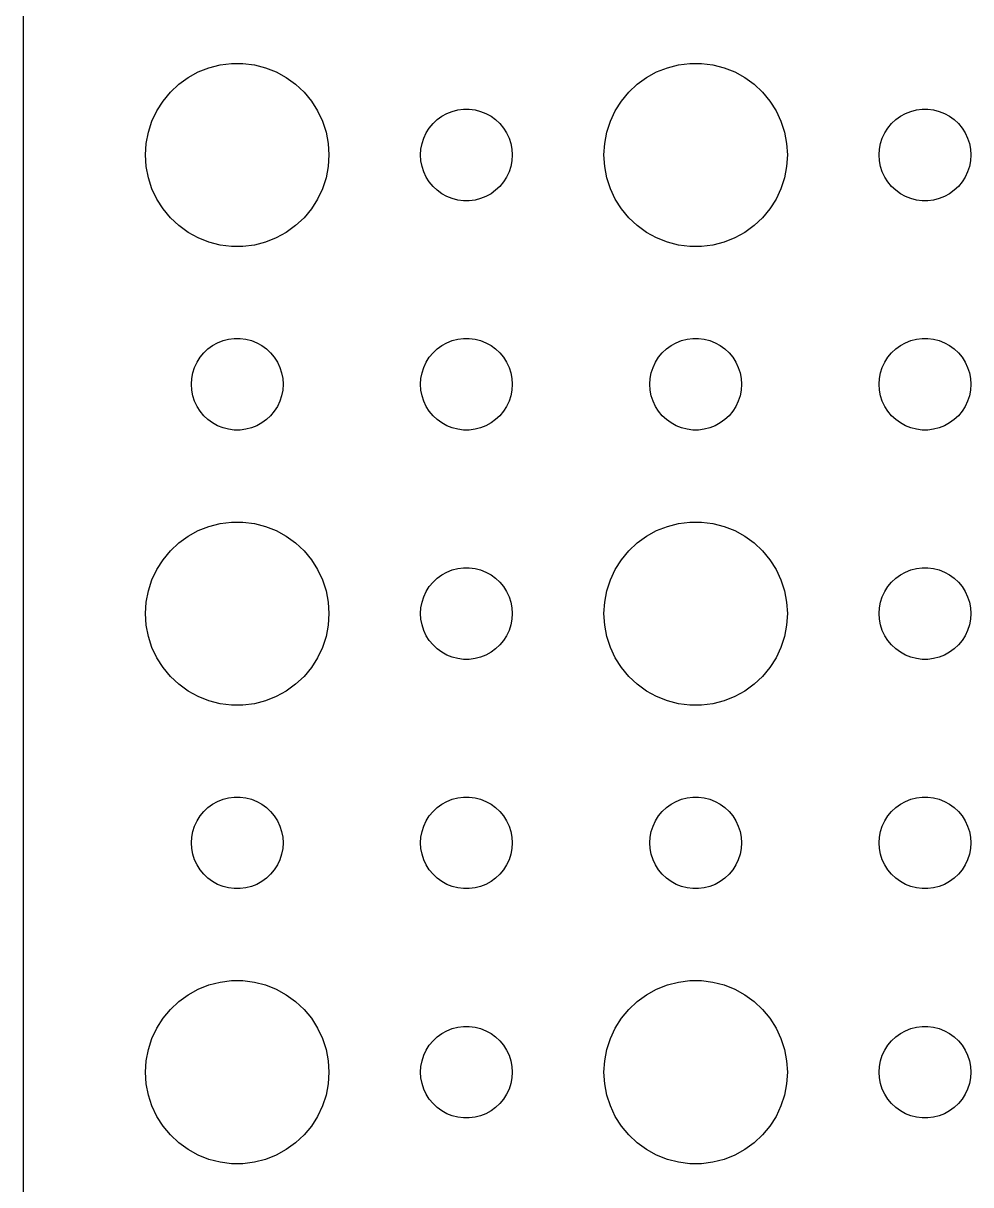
# Model space of a CAD drawing. Header units: metres. Extents: x -127 to 127, y -127 to 127.
# Drawn here: x -127 to -96, y 26.32 to 64.31 of the extents above; entities that cross this region are included whole.
import ezdxf

# ---------------------------------------------------------------- set-up
doc = ezdxf.new("R2010")
doc.units = ezdxf.units.M

msp = doc.modelspace()

# ---------------------------------------------------------------- linework, layer by layer
for p, q in [((-127, 122), (-127, -122)), ((-121.607, 62.533), (-121.277, 62.7145)), ((-121.277, 62.7145), (-120.927, 62.8532)), ((-120.927, 62.8532), (-120.562, 62.9469)), ((-120.562, 62.9469), (-120.188, 62.9941)), ((-120.188, 62.9941), (-119.812, 62.9941)), ((-119.812, 62.9941), (-119.438, 62.9469)), ((-119.438, 62.9469), (-119.073, 62.8532)), ((-119.073, 62.8532), (-118.723, 62.7145)), ((-118.723, 62.7145), (-118.393, 62.533)), ((-106.607, 62.533), (-106.277, 62.7145)), ((-106.277, 62.7145), (-105.927, 62.8532)), ((-105.927, 62.8532), (-105.562, 62.9469)), ((-105.562, 62.9469), (-105.188, 62.9941)), ((-105.188, 62.9941), (-104.812, 62.9941)), ((-104.812, 62.9941), (-104.438, 62.9469)), ((-104.438, 62.9469), (-104.073, 62.8532)), ((-104.073, 62.8532), (-103.723, 62.7145)), ((-103.723, 62.7145), (-103.393, 62.533)), ((-122.187, 62.0536), (-121.912, 62.3115)), ((-121.912, 62.3115), (-121.607, 62.533)), ((-118.393, 62.533), (-118.088, 62.3115)), ((-118.088, 62.3115), (-117.813, 62.0536)), ((-107.187, 62.0536), (-106.912, 62.3115)), ((-106.912, 62.3115), (-106.607, 62.533)), ((-103.393, 62.533), (-103.088, 62.3115)), ((-103.088, 62.3115), (-102.813, 62.0536)), ((-122.427, 61.7634), (-122.187, 62.0536)), ((-117.813, 62.0536), (-117.573, 61.7634)), ((-107.427, 61.7634), (-107.187, 62.0536)), ((-102.813, 62.0536), (-102.573, 61.7634)), ((-122.629, 61.4453), (-122.427, 61.7634)), ((-117.573, 61.7634), (-117.371, 61.4453)), ((-107.629, 61.4453), (-107.427, 61.7634)), ((-102.573, 61.7634), (-102.371, 61.4453)), ((-122.789, 61.1044), (-122.629, 61.4453)), ((-117.371, 61.4453), (-117.211, 61.1044)), ((-113.456, 61.1558), (-113.304, 61.2665)), ((-113.304, 61.2665), (-113.139, 61.3572)), ((-113.139, 61.3572), (-112.964, 61.4266)), ((-112.964, 61.4266), (-112.781, 61.4734)), ((-112.781, 61.4734), (-112.594, 61.497)), ((-112.594, 61.497), (-112.406, 61.497)), ((-112.406, 61.497), (-112.219, 61.4734)), ((-112.219, 61.4734), (-112.036, 61.4266)), ((-112.036, 61.4266), (-111.861, 61.3572)), ((-111.861, 61.3572), (-111.696, 61.2665)), ((-111.696, 61.2665), (-111.544, 61.1558)), ((-107.789, 61.1044), (-107.629, 61.4453)), ((-102.371, 61.4453), (-102.211, 61.1044)), ((-98.4561, 61.1558), (-98.3037, 61.2665)), ((-98.3037, 61.2665), (-98.1387, 61.3572)), ((-98.1387, 61.3572), (-97.9635, 61.4266)), ((-97.9635, 61.4266), (-97.7811, 61.4734)), ((-97.7811, 61.4734), (-97.5942, 61.497)), ((-97.5942, 61.497), (-97.4058, 61.497)), ((-97.4058, 61.497), (-97.2189, 61.4734)), ((-97.2189, 61.4734), (-97.0365, 61.4266)), ((-97.0365, 61.4266), (-96.8613, 61.3572)), ((-96.8613, 61.3572), (-96.6963, 61.2665)), ((-96.6963, 61.2665), (-96.5439, 61.1558)), ((-122.906, 60.7461), (-122.789, 61.1044)), ((-117.211, 61.1044), (-117.094, 60.7461)), ((-113.814, 60.7226), (-113.714, 60.8817)), ((-113.714, 60.8817), (-113.593, 61.0268)), ((-113.593, 61.0268), (-113.456, 61.1558)), ((-111.544, 61.1558), (-111.407, 61.0268)), ((-111.407, 61.0268), (-111.286, 60.8817)), ((-111.286, 60.8817), (-111.186, 60.7226)), ((-107.906, 60.7461), (-107.789, 61.1044)), ((-102.211, 61.1044), (-102.094, 60.7461)), ((-98.8145, 60.7226), (-98.7135, 60.8817)), ((-98.7135, 60.8817), (-98.5934, 61.0268)), ((-98.5934, 61.0268), (-98.4561, 61.1558)), ((-96.5439, 61.1558), (-96.4065, 61.0268)), ((-96.4065, 61.0268), (-96.2865, 60.8817)), ((-96.2865, 60.8817), (-96.1855, 60.7226)), ((-122.976, 60.376), (-122.906, 60.7461)), ((-117.094, 60.7461), (-117.024, 60.376)), ((-113.953, 60.373), (-113.895, 60.5522)), ((-113.895, 60.5522), (-113.814, 60.7226)), ((-111.186, 60.7226), (-111.105, 60.5522)), ((-111.105, 60.5522), (-111.047, 60.373)), ((-107.976, 60.376), (-107.906, 60.7461)), ((-102.094, 60.7461), (-102.024, 60.376)), ((-98.9529, 60.373), (-98.8947, 60.5522)), ((-98.8947, 60.5522), (-98.8145, 60.7226)), ((-96.1855, 60.7226), (-96.1053, 60.5522)), ((-96.1053, 60.5522), (-96.0471, 60.373)), ((-123, 60), (-122.976, 60.376)), ((-117.024, 60.376), (-117, 60)), ((-114, 60), (-113.988, 60.188)), ((-113.988, 60.188), (-113.953, 60.373)), ((-111.047, 60.373), (-111.012, 60.188)), ((-111.012, 60.188), (-111, 60)), ((-108, 60), (-107.976, 60.376)), ((-102.024, 60.376), (-102, 60)), ((-99, 60), (-98.9882, 60.188)), ((-98.9882, 60.188), (-98.9529, 60.373)), ((-96.0471, 60.373), (-96.0118, 60.188)), ((-96.0118, 60.188), (-96, 60)), ((-122.976, 59.624), (-123, 60)), ((-117, 60), (-117.024, 59.624)), ((-113.988, 59.812), (-114, 60)), ((-113.953, 59.627), (-113.988, 59.812)), ((-111.012, 59.812), (-111.047, 59.627)), ((-111, 60), (-111.012, 59.812)), ((-107.976, 59.624), (-108, 60)), ((-102, 60), (-102.024, 59.624)), ((-98.9882, 59.812), (-99, 60)), ((-98.9529, 59.627), (-98.9882, 59.812)), ((-96.0118, 59.812), (-96.0471, 59.627)), ((-96, 60), (-96.0118, 59.812)), ((-122.906, 59.2539), (-122.976, 59.624)), ((-117.024, 59.624), (-117.094, 59.2539)), ((-113.895, 59.4478), (-113.953, 59.627)), ((-113.814, 59.2774), (-113.895, 59.4478)), ((-113.714, 59.1183), (-113.814, 59.2774)), ((-111.186, 59.2774), (-111.286, 59.1183)), ((-111.105, 59.4478), (-111.186, 59.2774)), ((-111.047, 59.627), (-111.105, 59.4478)), ((-107.906, 59.2539), (-107.976, 59.624)), ((-102.024, 59.624), (-102.094, 59.2539)), ((-98.8947, 59.4478), (-98.9529, 59.627)), ((-98.8145, 59.2774), (-98.8947, 59.4478)), ((-98.7135, 59.1183), (-98.8145, 59.2774)), ((-96.1855, 59.2774), (-96.2865, 59.1183)), ((-96.1053, 59.4478), (-96.1855, 59.2774)), ((-96.0471, 59.627), (-96.1053, 59.4478)), ((-122.789, 58.8956), (-122.906, 59.2539)), ((-122.629, 58.5547), (-122.789, 58.8956)), ((-117.211, 58.8956), (-117.371, 58.5547)), ((-117.094, 59.2539), (-117.211, 58.8956)), ((-113.593, 58.9732), (-113.714, 59.1183)), ((-113.456, 58.8442), (-113.593, 58.9732)), ((-111.407, 58.9732), (-111.544, 58.8442)), ((-111.286, 59.1183), (-111.407, 58.9732)), ((-107.789, 58.8956), (-107.906, 59.2539)), ((-107.629, 58.5547), (-107.789, 58.8956)), ((-102.211, 58.8956), (-102.371, 58.5547)), ((-102.094, 59.2539), (-102.211, 58.8956)), ((-98.5934, 58.9732), (-98.7135, 59.1183)), ((-98.4561, 58.8442), (-98.5934, 58.9732)), ((-96.4065, 58.9732), (-96.5439, 58.8442)), ((-96.2865, 59.1183), (-96.4065, 58.9732)), ((-122.427, 58.2366), (-122.629, 58.5547)), ((-117.371, 58.5547), (-117.573, 58.2366)), ((-113.304, 58.7335), (-113.456, 58.8442)), ((-113.139, 58.6428), (-113.304, 58.7335)), ((-112.964, 58.5734), (-113.139, 58.6428)), ((-112.781, 58.5266), (-112.964, 58.5734)), ((-112.594, 58.503), (-112.781, 58.5266)), ((-112.219, 58.5266), (-112.406, 58.503)), ((-112.036, 58.5734), (-112.219, 58.5266)), ((-111.861, 58.6428), (-112.036, 58.5734)), ((-111.696, 58.7335), (-111.861, 58.6428)), ((-111.544, 58.8442), (-111.696, 58.7335)), ((-107.427, 58.2366), (-107.629, 58.5547)), ((-102.371, 58.5547), (-102.573, 58.2366)), ((-98.3037, 58.7335), (-98.4561, 58.8442)), ((-98.1387, 58.6428), (-98.3037, 58.7335)), ((-97.9635, 58.5734), (-98.1387, 58.6428)), ((-97.7811, 58.5266), (-97.9635, 58.5734)), ((-97.5942, 58.503), (-97.7811, 58.5266)), ((-97.2189, 58.5266), (-97.4058, 58.503)), ((-97.0365, 58.5734), (-97.2189, 58.5266)), ((-96.8613, 58.6428), (-97.0365, 58.5734)), ((-96.6963, 58.7335), (-96.8613, 58.6428)), ((-96.5439, 58.8442), (-96.6963, 58.7335)), ((-122.187, 57.9464), (-122.427, 58.2366)), ((-117.573, 58.2366), (-117.813, 57.9464)), ((-112.406, 58.503), (-112.594, 58.503)), ((-107.187, 57.9464), (-107.427, 58.2366)), ((-102.573, 58.2366), (-102.813, 57.9464)), ((-97.4058, 58.503), (-97.5942, 58.503)), ((-121.912, 57.6885), (-122.187, 57.9464)), ((-117.813, 57.9464), (-118.088, 57.6885)), ((-106.912, 57.6885), (-107.187, 57.9464)), ((-102.813, 57.9464), (-103.088, 57.6885)), ((-121.607, 57.467), (-121.912, 57.6885)), ((-121.277, 57.2855), (-121.607, 57.467)), ((-118.393, 57.467), (-118.723, 57.2855)), ((-118.088, 57.6885), (-118.393, 57.467)), ((-106.607, 57.467), (-106.912, 57.6885)), ((-106.277, 57.2855), (-106.607, 57.467)), ((-103.393, 57.467), (-103.723, 57.2855)), ((-103.088, 57.6885), (-103.393, 57.467)), ((-120.927, 57.1468), (-121.277, 57.2855)), ((-120.562, 57.0531), (-120.927, 57.1468)), ((-120.188, 57.0059), (-120.562, 57.0531)), ((-119.812, 57.0059), (-120.188, 57.0059)), ((-119.438, 57.0531), (-119.812, 57.0059)), ((-119.073, 57.1468), (-119.438, 57.0531)), ((-118.723, 57.2855), (-119.073, 57.1468)), ((-105.927, 57.1468), (-106.277, 57.2855)), ((-105.562, 57.0531), (-105.927, 57.1468)), ((-105.188, 57.0059), (-105.562, 57.0531)), ((-104.812, 57.0059), (-105.188, 57.0059)), ((-104.438, 57.0531), (-104.812, 57.0059)), ((-104.073, 57.1468), (-104.438, 57.0531)), ((-103.723, 57.2855), (-104.073, 57.1468)), ((-120.464, 53.9266), (-120.281, 53.9734)), ((-120.281, 53.9734), (-120.094, 53.997)), ((-120.094, 53.997), (-119.906, 53.997)), ((-119.906, 53.997), (-119.719, 53.9734)), ((-119.719, 53.9734), (-119.536, 53.9266)), ((-112.964, 53.9266), (-112.781, 53.9734)), ((-112.781, 53.9734), (-112.594, 53.997)), ((-112.594, 53.997), (-112.406, 53.997)), ((-112.406, 53.997), (-112.219, 53.9734)), ((-112.219, 53.9734), (-112.036, 53.9266)), ((-105.464, 53.9266), (-105.281, 53.9734)), ((-105.281, 53.9734), (-105.094, 53.997)), ((-105.094, 53.997), (-104.906, 53.997)), ((-104.906, 53.997), (-104.719, 53.9734)), ((-104.719, 53.9734), (-104.536, 53.9266)), ((-97.9635, 53.9266), (-97.7811, 53.9734)), ((-97.7811, 53.9734), (-97.5942, 53.997)), ((-97.5942, 53.997), (-97.4058, 53.997)), ((-97.4058, 53.997), (-97.2189, 53.9734)), ((-97.2189, 53.9734), (-97.0365, 53.9266)), ((-121.093, 53.5268), (-120.956, 53.6558)), ((-120.956, 53.6558), (-120.804, 53.7665)), ((-120.804, 53.7665), (-120.639, 53.8572)), ((-120.639, 53.8572), (-120.464, 53.9266)), ((-119.536, 53.9266), (-119.361, 53.8572)), ((-119.361, 53.8572), (-119.196, 53.7665)), ((-119.196, 53.7665), (-119.044, 53.6558)), ((-119.044, 53.6558), (-118.907, 53.5268)), ((-113.593, 53.5268), (-113.456, 53.6558)), ((-113.456, 53.6558), (-113.304, 53.7665)), ((-113.304, 53.7665), (-113.139, 53.8572)), ((-113.139, 53.8572), (-112.964, 53.9266)), ((-112.036, 53.9266), (-111.861, 53.8572)), ((-111.861, 53.8572), (-111.696, 53.7665)), ((-111.696, 53.7665), (-111.544, 53.6558)), ((-111.544, 53.6558), (-111.407, 53.5268)), ((-106.093, 53.5268), (-105.956, 53.6558)), ((-105.956, 53.6558), (-105.804, 53.7665)), ((-105.804, 53.7665), (-105.639, 53.8572)), ((-105.639, 53.8572), (-105.464, 53.9266)), ((-104.536, 53.9266), (-104.361, 53.8572)), ((-104.361, 53.8572), (-104.196, 53.7665)), ((-104.196, 53.7665), (-104.044, 53.6558)), ((-104.044, 53.6558), (-103.907, 53.5268)), ((-98.5934, 53.5268), (-98.4561, 53.6558)), ((-98.4561, 53.6558), (-98.3037, 53.7665)), ((-98.3037, 53.7665), (-98.1387, 53.8572)), ((-98.1387, 53.8572), (-97.9635, 53.9266)), ((-97.0365, 53.9266), (-96.8613, 53.8572)), ((-96.8613, 53.8572), (-96.6963, 53.7665)), ((-96.6963, 53.7665), (-96.5439, 53.6558)), ((-96.5439, 53.6558), (-96.4065, 53.5268)), ((-121.395, 53.0522), (-121.314, 53.2226)), ((-121.314, 53.2226), (-121.214, 53.3817)), ((-121.214, 53.3817), (-121.093, 53.5268)), ((-118.907, 53.5268), (-118.786, 53.3817)), ((-118.786, 53.3817), (-118.686, 53.2226)), ((-118.686, 53.2226), (-118.605, 53.0522)), ((-113.895, 53.0522), (-113.814, 53.2226)), ((-113.814, 53.2226), (-113.714, 53.3817)), ((-113.714, 53.3817), (-113.593, 53.5268)), ((-111.407, 53.5268), (-111.286, 53.3817)), ((-111.286, 53.3817), (-111.186, 53.2226)), ((-111.186, 53.2226), (-111.105, 53.0522)), ((-106.395, 53.0522), (-106.314, 53.2226)), ((-106.314, 53.2226), (-106.214, 53.3817)), ((-106.214, 53.3817), (-106.093, 53.5268)), ((-103.907, 53.5268), (-103.786, 53.3817)), ((-103.786, 53.3817), (-103.686, 53.2226)), ((-103.686, 53.2226), (-103.605, 53.0522)), ((-98.8947, 53.0522), (-98.8145, 53.2226)), ((-98.8145, 53.2226), (-98.7135, 53.3817)), ((-98.7135, 53.3817), (-98.5934, 53.5268)), ((-96.4065, 53.5268), (-96.2865, 53.3817)), ((-96.2865, 53.3817), (-96.1855, 53.2226)), ((-96.1855, 53.2226), (-96.1053, 53.0522)), ((-121.488, 52.688), (-121.453, 52.873)), ((-121.453, 52.873), (-121.395, 53.0522)), ((-118.605, 53.0522), (-118.547, 52.873)), ((-118.547, 52.873), (-118.512, 52.688)), ((-113.988, 52.688), (-113.953, 52.873)), ((-113.953, 52.873), (-113.895, 53.0522)), ((-111.105, 53.0522), (-111.047, 52.873)), ((-111.047, 52.873), (-111.012, 52.688)), ((-106.488, 52.688), (-106.453, 52.873)), ((-106.453, 52.873), (-106.395, 53.0522)), ((-103.605, 53.0522), (-103.547, 52.873)), ((-103.547, 52.873), (-103.512, 52.688)), ((-98.9882, 52.688), (-98.9529, 52.873)), ((-98.9529, 52.873), (-98.8947, 53.0522)), ((-96.1053, 53.0522), (-96.0471, 52.873)), ((-96.0471, 52.873), (-96.0118, 52.688)), ((-121.5, 52.5), (-121.488, 52.688)), ((-121.488, 52.312), (-121.5, 52.5)), ((-118.512, 52.688), (-118.5, 52.5)), ((-118.5, 52.5), (-118.512, 52.312)), ((-114, 52.5), (-113.988, 52.688)), ((-113.988, 52.312), (-114, 52.5)), ((-111.012, 52.688), (-111, 52.5)), ((-111, 52.5), (-111.012, 52.312)), ((-106.5, 52.5), (-106.488, 52.688)), ((-106.488, 52.312), (-106.5, 52.5)), ((-103.512, 52.688), (-103.5, 52.5)), ((-103.5, 52.5), (-103.512, 52.312)), ((-99, 52.5), (-98.9882, 52.688)), ((-98.9882, 52.312), (-99, 52.5)), ((-96.0118, 52.688), (-96, 52.5)), ((-96, 52.5), (-96.0118, 52.312)), ((-121.453, 52.127), (-121.488, 52.312)), ((-121.395, 51.9478), (-121.453, 52.127)), ((-118.547, 52.127), (-118.605, 51.9478)), ((-118.512, 52.312), (-118.547, 52.127)), ((-113.953, 52.127), (-113.988, 52.312)), ((-113.895, 51.9478), (-113.953, 52.127)), ((-111.047, 52.127), (-111.105, 51.9478)), ((-111.012, 52.312), (-111.047, 52.127)), ((-106.453, 52.127), (-106.488, 52.312)), ((-106.395, 51.9478), (-106.453, 52.127)), ((-103.547, 52.127), (-103.605, 51.9478)), ((-103.512, 52.312), (-103.547, 52.127)), ((-98.9529, 52.127), (-98.9882, 52.312)), ((-98.8947, 51.9478), (-98.9529, 52.127)), ((-96.0471, 52.127), (-96.1053, 51.9478)), ((-96.0118, 52.312), (-96.0471, 52.127)), ((-121.314, 51.7774), (-121.395, 51.9478)), ((-121.214, 51.6183), (-121.314, 51.7774)), ((-118.686, 51.7774), (-118.786, 51.6183)), ((-118.605, 51.9478), (-118.686, 51.7774)), ((-113.814, 51.7774), (-113.895, 51.9478)), ((-113.714, 51.6183), (-113.814, 51.7774)), ((-111.186, 51.7774), (-111.286, 51.6183)), ((-111.105, 51.9478), (-111.186, 51.7774)), ((-106.314, 51.7774), (-106.395, 51.9478)), ((-106.214, 51.6183), (-106.314, 51.7774)), ((-103.686, 51.7774), (-103.786, 51.6183)), ((-103.605, 51.9478), (-103.686, 51.7774)), ((-98.8145, 51.7774), (-98.8947, 51.9478)), ((-98.7135, 51.6183), (-98.8145, 51.7774)), ((-96.1855, 51.7774), (-96.2865, 51.6183)), ((-96.1053, 51.9478), (-96.1855, 51.7774)), ((-121.093, 51.4732), (-121.214, 51.6183)), ((-120.956, 51.3442), (-121.093, 51.4732)), ((-120.804, 51.2335), (-120.956, 51.3442)), ((-119.044, 51.3442), (-119.196, 51.2335)), ((-118.907, 51.4732), (-119.044, 51.3442)), ((-118.786, 51.6183), (-118.907, 51.4732)), ((-113.593, 51.4732), (-113.714, 51.6183)), ((-113.456, 51.3442), (-113.593, 51.4732)), ((-113.304, 51.2335), (-113.456, 51.3442)), ((-111.544, 51.3442), (-111.696, 51.2335)), ((-111.407, 51.4732), (-111.544, 51.3442)), ((-111.286, 51.6183), (-111.407, 51.4732)), ((-106.093, 51.4732), (-106.214, 51.6183)), ((-105.956, 51.3442), (-106.093, 51.4732)), ((-105.804, 51.2335), (-105.956, 51.3442)), ((-104.044, 51.3442), (-104.196, 51.2335)), ((-103.907, 51.4732), (-104.044, 51.3442)), ((-103.786, 51.6183), (-103.907, 51.4732)), ((-98.5934, 51.4732), (-98.7135, 51.6183)), ((-98.4561, 51.3442), (-98.5934, 51.4732)), ((-98.3037, 51.2335), (-98.4561, 51.3442)), ((-96.5439, 51.3442), (-96.6963, 51.2335)), ((-96.4065, 51.4732), (-96.5439, 51.3442)), ((-96.2865, 51.6183), (-96.4065, 51.4732)), ((-120.639, 51.1428), (-120.804, 51.2335)), ((-120.464, 51.0734), (-120.639, 51.1428)), ((-120.281, 51.0266), (-120.464, 51.0734)), ((-120.094, 51.003), (-120.281, 51.0266)), ((-119.906, 51.003), (-120.094, 51.003)), ((-119.719, 51.0266), (-119.906, 51.003)), ((-119.536, 51.0734), (-119.719, 51.0266)), ((-119.361, 51.1428), (-119.536, 51.0734)), ((-119.196, 51.2335), (-119.361, 51.1428)), ((-113.139, 51.1428), (-113.304, 51.2335)), ((-112.964, 51.0734), (-113.139, 51.1428)), ((-112.781, 51.0266), (-112.964, 51.0734)), ((-112.594, 51.003), (-112.781, 51.0266)), ((-112.406, 51.003), (-112.594, 51.003)), ((-112.219, 51.0266), (-112.406, 51.003)), ((-112.036, 51.0734), (-112.219, 51.0266)), ((-111.861, 51.1428), (-112.036, 51.0734)), ((-111.696, 51.2335), (-111.861, 51.1428)), ((-105.639, 51.1428), (-105.804, 51.2335)), ((-105.464, 51.0734), (-105.639, 51.1428)), ((-105.281, 51.0266), (-105.464, 51.0734)), ((-105.094, 51.003), (-105.281, 51.0266)), ((-104.906, 51.003), (-105.094, 51.003)), ((-104.719, 51.0266), (-104.906, 51.003)), ((-104.536, 51.0734), (-104.719, 51.0266)), ((-104.361, 51.1428), (-104.536, 51.0734)), ((-104.196, 51.2335), (-104.361, 51.1428)), ((-98.1387, 51.1428), (-98.3037, 51.2335)), ((-97.9635, 51.0734), (-98.1387, 51.1428)), ((-97.7811, 51.0266), (-97.9635, 51.0734)), ((-97.5942, 51.003), (-97.7811, 51.0266)), ((-97.4058, 51.003), (-97.5942, 51.003)), ((-97.2189, 51.0266), (-97.4058, 51.003)), ((-97.0365, 51.0734), (-97.2189, 51.0266)), ((-96.8613, 51.1428), (-97.0365, 51.0734)), ((-96.6963, 51.2335), (-96.8613, 51.1428)), ((-120.927, 47.8532), (-120.562, 47.9469)), ((-120.562, 47.9469), (-120.188, 47.9941)), ((-120.188, 47.9941), (-119.812, 47.9941)), ((-119.812, 47.9941), (-119.438, 47.9469)), ((-119.438, 47.9469), (-119.073, 47.8532)), ((-105.927, 47.8532), (-105.562, 47.9469)), ((-105.562, 47.9469), (-105.188, 47.9941)), ((-105.188, 47.9941), (-104.812, 47.9941)), ((-104.812, 47.9941), (-104.438, 47.9469)), ((-104.438, 47.9469), (-104.073, 47.8532)), ((-121.912, 47.3115), (-121.607, 47.533)), ((-121.607, 47.533), (-121.277, 47.7145)), ((-121.277, 47.7145), (-120.927, 47.8532)), ((-119.073, 47.8532), (-118.723, 47.7145)), ((-118.723, 47.7145), (-118.393, 47.533)), ((-118.393, 47.533), (-118.088, 47.3115)), ((-106.912, 47.3115), (-106.607, 47.533)), ((-106.607, 47.533), (-106.277, 47.7145)), ((-106.277, 47.7145), (-105.927, 47.8532)), ((-104.073, 47.8532), (-103.723, 47.7145)), ((-103.723, 47.7145), (-103.393, 47.533)), ((-103.393, 47.533), (-103.088, 47.3115)), ((-122.187, 47.0536), (-121.912, 47.3115)), ((-118.088, 47.3115), (-117.813, 47.0536)), ((-107.187, 47.0536), (-106.912, 47.3115)), ((-103.088, 47.3115), (-102.813, 47.0536)), ((-122.629, 46.4453), (-122.427, 46.7634)), ((-122.427, 46.7634), (-122.187, 47.0536)), ((-117.813, 47.0536), (-117.573, 46.7634)), ((-117.573, 46.7634), (-117.371, 46.4453)), ((-107.629, 46.4453), (-107.427, 46.7634)), ((-107.427, 46.7634), (-107.187, 47.0536)), ((-102.813, 47.0536), (-102.573, 46.7634)), ((-102.573, 46.7634), (-102.371, 46.4453)), ((-122.789, 46.1044), (-122.629, 46.4453)), ((-117.371, 46.4453), (-117.211, 46.1044)), ((-113.304, 46.2665), (-113.139, 46.3572)), ((-113.139, 46.3572), (-112.964, 46.4266)), ((-112.964, 46.4266), (-112.781, 46.4734)), ((-112.781, 46.4734), (-112.594, 46.497)), ((-112.594, 46.497), (-112.406, 46.497)), ((-112.406, 46.497), (-112.219, 46.4734)), ((-112.219, 46.4734), (-112.036, 46.4266)), ((-112.036, 46.4266), (-111.861, 46.3572)), ((-111.861, 46.3572), (-111.696, 46.2665)), ((-107.789, 46.1044), (-107.629, 46.4453)), ((-102.371, 46.4453), (-102.211, 46.1044)), ((-98.3037, 46.2665), (-98.1387, 46.3572)), ((-98.1387, 46.3572), (-97.9635, 46.4266)), ((-97.9635, 46.4266), (-97.7811, 46.4734)), ((-97.7811, 46.4734), (-97.5942, 46.497)), ((-97.5942, 46.497), (-97.4058, 46.497)), ((-97.4058, 46.497), (-97.2189, 46.4734)), ((-97.2189, 46.4734), (-97.0365, 46.4266)), ((-97.0365, 46.4266), (-96.8613, 46.3572)), ((-96.8613, 46.3572), (-96.6963, 46.2665)), ((-122.906, 45.7461), (-122.789, 46.1044)), ((-117.211, 46.1044), (-117.094, 45.7461)), ((-113.714, 45.8817), (-113.593, 46.0268)), ((-113.593, 46.0268), (-113.456, 46.1558)), ((-113.456, 46.1558), (-113.304, 46.2665)), ((-111.696, 46.2665), (-111.544, 46.1558)), ((-111.544, 46.1558), (-111.407, 46.0268)), ((-111.407, 46.0268), (-111.286, 45.8817)), ((-107.906, 45.7461), (-107.789, 46.1044)), ((-102.211, 46.1044), (-102.094, 45.7461)), ((-98.7135, 45.8817), (-98.5934, 46.0268)), ((-98.5934, 46.0268), (-98.4561, 46.1558)), ((-98.4561, 46.1558), (-98.3037, 46.2665)), ((-96.6963, 46.2665), (-96.5439, 46.1558)), ((-96.5439, 46.1558), (-96.4065, 46.0268)), ((-96.4065, 46.0268), (-96.2865, 45.8817)), ((-122.976, 45.376), (-122.906, 45.7461)), ((-117.094, 45.7461), (-117.024, 45.376)), ((-113.895, 45.5522), (-113.814, 45.7226)), ((-113.814, 45.7226), (-113.714, 45.8817)), ((-111.286, 45.8817), (-111.186, 45.7226)), ((-111.186, 45.7226), (-111.105, 45.5522)), ((-107.976, 45.376), (-107.906, 45.7461)), ((-102.094, 45.7461), (-102.024, 45.376)), ((-98.8947, 45.5522), (-98.8145, 45.7226)), ((-98.8145, 45.7226), (-98.7135, 45.8817)), ((-96.2865, 45.8817), (-96.1855, 45.7226)), ((-96.1855, 45.7226), (-96.1053, 45.5522)), ((-123, 45), (-122.976, 45.376)), ((-117.024, 45.376), (-117, 45)), ((-113.988, 45.188), (-113.953, 45.373)), ((-113.953, 45.373), (-113.895, 45.5522)), ((-111.105, 45.5522), (-111.047, 45.373)), ((-111.047, 45.373), (-111.012, 45.188)), ((-108, 45), (-107.976, 45.376)), ((-102.024, 45.376), (-102, 45)), ((-98.9882, 45.188), (-98.9529, 45.373)), ((-98.9529, 45.373), (-98.8947, 45.5522)), ((-96.1053, 45.5522), (-96.0471, 45.373)), ((-96.0471, 45.373), (-96.0118, 45.188)), ((-122.976, 44.624), (-123, 45)), ((-117, 45), (-117.024, 44.624)), ((-114, 45), (-113.988, 45.188)), ((-113.988, 44.812), (-114, 45)), ((-111.012, 45.188), (-111, 45)), ((-111, 45), (-111.012, 44.812)), ((-107.976, 44.624), (-108, 45)), ((-102, 45), (-102.024, 44.624)), ((-99, 45), (-98.9882, 45.188)), ((-98.9882, 44.812), (-99, 45)), ((-96.0118, 45.188), (-96, 45)), ((-96, 45), (-96.0118, 44.812)), ((-122.906, 44.2539), (-122.976, 44.624)), ((-117.024, 44.624), (-117.094, 44.2539)), ((-113.953, 44.627), (-113.988, 44.812)), ((-113.895, 44.4478), (-113.953, 44.627)), ((-111.047, 44.627), (-111.105, 44.4478)), ((-111.012, 44.812), (-111.047, 44.627)), ((-107.906, 44.2539), (-107.976, 44.624)), ((-102.024, 44.624), (-102.094, 44.2539)), ((-98.9529, 44.627), (-98.9882, 44.812)), ((-98.8947, 44.4478), (-98.9529, 44.627)), ((-96.0471, 44.627), (-96.1053, 44.4478)), ((-96.0118, 44.812), (-96.0471, 44.627)), ((-122.789, 43.8956), (-122.906, 44.2539)), ((-117.094, 44.2539), (-117.211, 43.8956)), ((-113.814, 44.2774), (-113.895, 44.4478)), ((-113.714, 44.1183), (-113.814, 44.2774)), ((-113.593, 43.9732), (-113.714, 44.1183)), ((-111.286, 44.1183), (-111.407, 43.9732)), ((-111.186, 44.2774), (-111.286, 44.1183)), ((-111.105, 44.4478), (-111.186, 44.2774)), ((-107.789, 43.8956), (-107.906, 44.2539)), ((-102.094, 44.2539), (-102.211, 43.8956)), ((-98.8145, 44.2774), (-98.8947, 44.4478)), ((-98.7135, 44.1183), (-98.8145, 44.2774)), ((-98.5934, 43.9732), (-98.7135, 44.1183)), ((-96.2865, 44.1183), (-96.4065, 43.9732)), ((-96.1855, 44.2774), (-96.2865, 44.1183)), ((-96.1053, 44.4478), (-96.1855, 44.2774)), ((-122.629, 43.5547), (-122.789, 43.8956)), ((-117.211, 43.8956), (-117.371, 43.5547)), ((-113.456, 43.8442), (-113.593, 43.9732)), ((-113.304, 43.7335), (-113.456, 43.8442)), ((-113.139, 43.6428), (-113.304, 43.7335)), ((-111.696, 43.7335), (-111.861, 43.6428)), ((-111.544, 43.8442), (-111.696, 43.7335)), ((-111.407, 43.9732), (-111.544, 43.8442)), ((-107.629, 43.5547), (-107.789, 43.8956)), ((-102.211, 43.8956), (-102.371, 43.5547)), ((-98.4561, 43.8442), (-98.5934, 43.9732)), ((-98.3037, 43.7335), (-98.4561, 43.8442)), ((-98.1387, 43.6428), (-98.3037, 43.7335)), ((-96.6963, 43.7335), (-96.8613, 43.6428)), ((-96.5439, 43.8442), (-96.6963, 43.7335)), ((-96.4065, 43.9732), (-96.5439, 43.8442)), ((-122.427, 43.2366), (-122.629, 43.5547)), ((-117.371, 43.5547), (-117.573, 43.2366)), ((-112.964, 43.5734), (-113.139, 43.6428)), ((-112.781, 43.5266), (-112.964, 43.5734)), ((-112.594, 43.503), (-112.781, 43.5266)), ((-112.406, 43.503), (-112.594, 43.503)), ((-112.219, 43.5266), (-112.406, 43.503)), ((-112.036, 43.5734), (-112.219, 43.5266)), ((-111.861, 43.6428), (-112.036, 43.5734)), ((-107.427, 43.2366), (-107.629, 43.5547)), ((-102.371, 43.5547), (-102.573, 43.2366)), ((-97.9635, 43.5734), (-98.1387, 43.6428)), ((-97.7811, 43.5266), (-97.9635, 43.5734)), ((-97.5942, 43.503), (-97.7811, 43.5266)), ((-97.4058, 43.503), (-97.5942, 43.503)), ((-97.2189, 43.5266), (-97.4058, 43.503)), ((-97.0365, 43.5734), (-97.2189, 43.5266)), ((-96.8613, 43.6428), (-97.0365, 43.5734)), ((-122.187, 42.9464), (-122.427, 43.2366)), ((-121.912, 42.6885), (-122.187, 42.9464)), ((-117.813, 42.9464), (-118.088, 42.6885)), ((-117.573, 43.2366), (-117.813, 42.9464)), ((-107.187, 42.9464), (-107.427, 43.2366)), ((-106.912, 42.6885), (-107.187, 42.9464)), ((-102.813, 42.9464), (-103.088, 42.6885)), ((-102.573, 43.2366), (-102.813, 42.9464)), ((-121.607, 42.467), (-121.912, 42.6885)), ((-118.088, 42.6885), (-118.393, 42.467)), ((-106.607, 42.467), (-106.912, 42.6885)), ((-103.088, 42.6885), (-103.393, 42.467)), ((-121.277, 42.2855), (-121.607, 42.467)), ((-120.927, 42.1468), (-121.277, 42.2855)), ((-118.723, 42.2855), (-119.073, 42.1468)), ((-118.393, 42.467), (-118.723, 42.2855)), ((-106.277, 42.2855), (-106.607, 42.467)), ((-105.927, 42.1468), (-106.277, 42.2855)), ((-103.723, 42.2855), (-104.073, 42.1468)), ((-103.393, 42.467), (-103.723, 42.2855)), ((-120.562, 42.0531), (-120.927, 42.1468)), ((-120.188, 42.0059), (-120.562, 42.0531)), ((-119.812, 42.0059), (-120.188, 42.0059)), ((-119.438, 42.0531), (-119.812, 42.0059)), ((-119.073, 42.1468), (-119.438, 42.0531)), ((-105.562, 42.0531), (-105.927, 42.1468)), ((-105.188, 42.0059), (-105.562, 42.0531)), ((-104.812, 42.0059), (-105.188, 42.0059)), ((-104.438, 42.0531), (-104.812, 42.0059)), ((-104.073, 42.1468), (-104.438, 42.0531)), ((-120.956, 38.6558), (-120.804, 38.7665)), ((-120.804, 38.7665), (-120.639, 38.8572)), ((-120.639, 38.8572), (-120.464, 38.9266)), ((-120.464, 38.9266), (-120.281, 38.9734)), ((-120.281, 38.9734), (-120.094, 38.997)), ((-120.094, 38.997), (-119.906, 38.997)), ((-119.906, 38.997), (-119.719, 38.9734)), ((-119.719, 38.9734), (-119.536, 38.9266)), ((-119.536, 38.9266), (-119.361, 38.8572)), ((-119.361, 38.8572), (-119.196, 38.7665)), ((-119.196, 38.7665), (-119.044, 38.6558)), ((-113.456, 38.6558), (-113.304, 38.7665)), ((-113.304, 38.7665), (-113.139, 38.8572)), ((-113.139, 38.8572), (-112.964, 38.9266)), ((-112.964, 38.9266), (-112.781, 38.9734)), ((-112.781, 38.9734), (-112.594, 38.997)), ((-112.594, 38.997), (-112.406, 38.997)), ((-112.406, 38.997), (-112.219, 38.9734)), ((-112.219, 38.9734), (-112.036, 38.9266)), ((-112.036, 38.9266), (-111.861, 38.8572)), ((-111.861, 38.8572), (-111.696, 38.7665)), ((-111.696, 38.7665), (-111.544, 38.6558)), ((-105.956, 38.6558), (-105.804, 38.7665)), ((-105.804, 38.7665), (-105.639, 38.8572)), ((-105.639, 38.8572), (-105.464, 38.9266)), ((-105.464, 38.9266), (-105.281, 38.9734)), ((-105.281, 38.9734), (-105.094, 38.997)), ((-105.094, 38.997), (-104.906, 38.997)), ((-104.906, 38.997), (-104.719, 38.9734)), ((-104.719, 38.9734), (-104.536, 38.9266)), ((-104.536, 38.9266), (-104.361, 38.8572)), ((-104.361, 38.8572), (-104.196, 38.7665)), ((-104.196, 38.7665), (-104.044, 38.6558)), ((-98.4561, 38.6558), (-98.3037, 38.7665)), ((-98.3037, 38.7665), (-98.1387, 38.8572)), ((-98.1387, 38.8572), (-97.9635, 38.9266)), ((-97.9635, 38.9266), (-97.7811, 38.9734)), ((-97.7811, 38.9734), (-97.5942, 38.997)), ((-97.5942, 38.997), (-97.4058, 38.997)), ((-97.4058, 38.997), (-97.2189, 38.9734)), ((-97.2189, 38.9734), (-97.0365, 38.9266)), ((-97.0365, 38.9266), (-96.8613, 38.8572)), ((-96.8613, 38.8572), (-96.6963, 38.7665)), ((-96.6963, 38.7665), (-96.5439, 38.6558)), ((-121.314, 38.2226), (-121.214, 38.3817)), ((-121.214, 38.3817), (-121.093, 38.5268)), ((-121.093, 38.5268), (-120.956, 38.6558)), ((-119.044, 38.6558), (-118.907, 38.5268)), ((-118.907, 38.5268), (-118.786, 38.3817)), ((-118.786, 38.3817), (-118.686, 38.2226)), ((-113.814, 38.2226), (-113.714, 38.3817)), ((-113.714, 38.3817), (-113.593, 38.5268)), ((-113.593, 38.5268), (-113.456, 38.6558)), ((-111.544, 38.6558), (-111.407, 38.5268)), ((-111.407, 38.5268), (-111.286, 38.3817)), ((-111.286, 38.3817), (-111.186, 38.2226)), ((-106.314, 38.2226), (-106.214, 38.3817)), ((-106.214, 38.3817), (-106.093, 38.5268)), ((-106.093, 38.5268), (-105.956, 38.6558)), ((-104.044, 38.6558), (-103.907, 38.5268)), ((-103.907, 38.5268), (-103.786, 38.3817)), ((-103.786, 38.3817), (-103.686, 38.2226)), ((-98.8145, 38.2226), (-98.7135, 38.3817)), ((-98.7135, 38.3817), (-98.5934, 38.5268)), ((-98.5934, 38.5268), (-98.4561, 38.6558)), ((-96.5439, 38.6558), (-96.4065, 38.5268)), ((-96.4065, 38.5268), (-96.2865, 38.3817)), ((-96.2865, 38.3817), (-96.1855, 38.2226)), ((-121.453, 37.873), (-121.395, 38.0522)), ((-121.395, 38.0522), (-121.314, 38.2226)), ((-118.686, 38.2226), (-118.605, 38.0522)), ((-118.605, 38.0522), (-118.547, 37.873)), ((-113.953, 37.873), (-113.895, 38.0522)), ((-113.895, 38.0522), (-113.814, 38.2226)), ((-111.186, 38.2226), (-111.105, 38.0522)), ((-111.105, 38.0522), (-111.047, 37.873)), ((-106.453, 37.873), (-106.395, 38.0522)), ((-106.395, 38.0522), (-106.314, 38.2226)), ((-103.686, 38.2226), (-103.605, 38.0522)), ((-103.605, 38.0522), (-103.547, 37.873)), ((-98.9529, 37.873), (-98.8947, 38.0522)), ((-98.8947, 38.0522), (-98.8145, 38.2226)), ((-96.1855, 38.2226), (-96.1053, 38.0522)), ((-96.1053, 38.0522), (-96.0471, 37.873)), ((-121.5, 37.5), (-121.488, 37.688)), ((-121.488, 37.688), (-121.453, 37.873)), ((-118.547, 37.873), (-118.512, 37.688)), ((-118.512, 37.688), (-118.5, 37.5)), ((-114, 37.5), (-113.988, 37.688)), ((-113.988, 37.688), (-113.953, 37.873)), ((-111.047, 37.873), (-111.012, 37.688)), ((-111.012, 37.688), (-111, 37.5)), ((-106.5, 37.5), (-106.488, 37.688)), ((-106.488, 37.688), (-106.453, 37.873)), ((-103.547, 37.873), (-103.512, 37.688)), ((-103.512, 37.688), (-103.5, 37.5)), ((-99, 37.5), (-98.9882, 37.688)), ((-98.9882, 37.688), (-98.9529, 37.873)), ((-96.0471, 37.873), (-96.0118, 37.688)), ((-96.0118, 37.688), (-96, 37.5)), ((-121.488, 37.312), (-121.5, 37.5)), ((-121.453, 37.127), (-121.488, 37.312)), ((-118.512, 37.312), (-118.547, 37.127)), ((-118.5, 37.5), (-118.512, 37.312)), ((-113.988, 37.312), (-114, 37.5)), ((-113.953, 37.127), (-113.988, 37.312)), ((-111.012, 37.312), (-111.047, 37.127)), ((-111, 37.5), (-111.012, 37.312)), ((-106.488, 37.312), (-106.5, 37.5)), ((-106.453, 37.127), (-106.488, 37.312)), ((-103.512, 37.312), (-103.547, 37.127)), ((-103.5, 37.5), (-103.512, 37.312)), ((-98.9882, 37.312), (-99, 37.5)), ((-98.9529, 37.127), (-98.9882, 37.312)), ((-96.0118, 37.312), (-96.0471, 37.127)), ((-96, 37.5), (-96.0118, 37.312)), ((-121.395, 36.9478), (-121.453, 37.127)), ((-121.314, 36.7774), (-121.395, 36.9478)), ((-118.605, 36.9478), (-118.686, 36.7774)), ((-118.547, 37.127), (-118.605, 36.9478)), ((-113.895, 36.9478), (-113.953, 37.127)), ((-113.814, 36.7774), (-113.895, 36.9478)), ((-111.105, 36.9478), (-111.186, 36.7774)), ((-111.047, 37.127), (-111.105, 36.9478)), ((-106.395, 36.9478), (-106.453, 37.127)), ((-106.314, 36.7774), (-106.395, 36.9478)), ((-103.605, 36.9478), (-103.686, 36.7774)), ((-103.547, 37.127), (-103.605, 36.9478)), ((-98.8947, 36.9478), (-98.9529, 37.127)), ((-98.8145, 36.7774), (-98.8947, 36.9478)), ((-96.1053, 36.9478), (-96.1855, 36.7774)), ((-96.0471, 37.127), (-96.1053, 36.9478)), ((-121.214, 36.6183), (-121.314, 36.7774)), ((-121.093, 36.4732), (-121.214, 36.6183)), ((-120.956, 36.3442), (-121.093, 36.4732)), ((-118.907, 36.4732), (-119.044, 36.3442)), ((-118.786, 36.6183), (-118.907, 36.4732)), ((-118.686, 36.7774), (-118.786, 36.6183)), ((-113.714, 36.6183), (-113.814, 36.7774)), ((-113.593, 36.4732), (-113.714, 36.6183)), ((-113.456, 36.3442), (-113.593, 36.4732)), ((-111.407, 36.4732), (-111.544, 36.3442)), ((-111.286, 36.6183), (-111.407, 36.4732)), ((-111.186, 36.7774), (-111.286, 36.6183)), ((-106.214, 36.6183), (-106.314, 36.7774)), ((-106.093, 36.4732), (-106.214, 36.6183)), ((-105.956, 36.3442), (-106.093, 36.4732)), ((-103.907, 36.4732), (-104.044, 36.3442)), ((-103.786, 36.6183), (-103.907, 36.4732)), ((-103.686, 36.7774), (-103.786, 36.6183)), ((-98.7135, 36.6183), (-98.8145, 36.7774)), ((-98.5934, 36.4732), (-98.7135, 36.6183)), ((-98.4561, 36.3442), (-98.5934, 36.4732)), ((-96.4065, 36.4732), (-96.5439, 36.3442)), ((-96.2865, 36.6183), (-96.4065, 36.4732)), ((-96.1855, 36.7774), (-96.2865, 36.6183)), ((-120.804, 36.2335), (-120.956, 36.3442)), ((-120.639, 36.1428), (-120.804, 36.2335)), ((-120.464, 36.0734), (-120.639, 36.1428)), ((-119.361, 36.1428), (-119.536, 36.0734)), ((-119.196, 36.2335), (-119.361, 36.1428)), ((-119.044, 36.3442), (-119.196, 36.2335)), ((-113.304, 36.2335), (-113.456, 36.3442)), ((-113.139, 36.1428), (-113.304, 36.2335)), ((-112.964, 36.0734), (-113.139, 36.1428)), ((-111.861, 36.1428), (-112.036, 36.0734)), ((-111.696, 36.2335), (-111.861, 36.1428)), ((-111.544, 36.3442), (-111.696, 36.2335)), ((-105.804, 36.2335), (-105.956, 36.3442)), ((-105.639, 36.1428), (-105.804, 36.2335)), ((-105.464, 36.0734), (-105.639, 36.1428)), ((-104.361, 36.1428), (-104.536, 36.0734)), ((-104.196, 36.2335), (-104.361, 36.1428)), ((-104.044, 36.3442), (-104.196, 36.2335)), ((-98.3037, 36.2335), (-98.4561, 36.3442)), ((-98.1387, 36.1428), (-98.3037, 36.2335)), ((-97.9635, 36.0734), (-98.1387, 36.1428)), ((-96.8613, 36.1428), (-97.0365, 36.0734)), ((-96.6963, 36.2335), (-96.8613, 36.1428)), ((-96.5439, 36.3442), (-96.6963, 36.2335)), ((-120.281, 36.0266), (-120.464, 36.0734)), ((-120.094, 36.003), (-120.281, 36.0266)), ((-119.906, 36.003), (-120.094, 36.003)), ((-119.719, 36.0266), (-119.906, 36.003)), ((-119.536, 36.0734), (-119.719, 36.0266)), ((-112.781, 36.0266), (-112.964, 36.0734)), ((-112.594, 36.003), (-112.781, 36.0266)), ((-112.406, 36.003), (-112.594, 36.003)), ((-112.219, 36.0266), (-112.406, 36.003)), ((-112.036, 36.0734), (-112.219, 36.0266)), ((-105.281, 36.0266), (-105.464, 36.0734)), ((-105.094, 36.003), (-105.281, 36.0266)), ((-104.906, 36.003), (-105.094, 36.003)), ((-104.719, 36.0266), (-104.906, 36.003)), ((-104.536, 36.0734), (-104.719, 36.0266)), ((-97.7811, 36.0266), (-97.9635, 36.0734)), ((-97.5942, 36.003), (-97.7811, 36.0266)), ((-97.4058, 36.003), (-97.5942, 36.003)), ((-97.2189, 36.0266), (-97.4058, 36.003)), ((-97.0365, 36.0734), (-97.2189, 36.0266)), ((-121.607, 32.533), (-121.277, 32.7145)), ((-121.277, 32.7145), (-120.927, 32.8532)), ((-120.927, 32.8532), (-120.562, 32.9469)), ((-120.562, 32.9469), (-120.188, 32.9941)), ((-120.188, 32.9941), (-119.812, 32.9941)), ((-119.812, 32.9941), (-119.438, 32.9469)), ((-119.438, 32.9469), (-119.073, 32.8532)), ((-119.073, 32.8532), (-118.723, 32.7145)), ((-118.723, 32.7145), (-118.393, 32.533)), ((-106.607, 32.533), (-106.277, 32.7145)), ((-106.277, 32.7145), (-105.927, 32.8532)), ((-105.927, 32.8532), (-105.562, 32.9469)), ((-105.562, 32.9469), (-105.188, 32.9941)), ((-105.188, 32.9941), (-104.812, 32.9941)), ((-104.812, 32.9941), (-104.438, 32.9469)), ((-104.438, 32.9469), (-104.073, 32.8532)), ((-104.073, 32.8532), (-103.723, 32.7145)), ((-103.723, 32.7145), (-103.393, 32.533)), ((-122.187, 32.0536), (-121.912, 32.3115)), ((-121.912, 32.3115), (-121.607, 32.533)), ((-118.393, 32.533), (-118.088, 32.3115)), ((-118.088, 32.3115), (-117.813, 32.0536)), ((-107.187, 32.0536), (-106.912, 32.3115)), ((-106.912, 32.3115), (-106.607, 32.533)), ((-103.393, 32.533), (-103.088, 32.3115)), ((-103.088, 32.3115), (-102.813, 32.0536)), ((-122.427, 31.7634), (-122.187, 32.0536)), ((-117.813, 32.0536), (-117.573, 31.7634)), ((-107.427, 31.7634), (-107.187, 32.0536)), ((-102.813, 32.0536), (-102.573, 31.7634)), ((-122.629, 31.4453), (-122.427, 31.7634)), ((-117.573, 31.7634), (-117.371, 31.4453)), ((-107.629, 31.4453), (-107.427, 31.7634)), ((-102.573, 31.7634), (-102.371, 31.4453)), ((-122.789, 31.1044), (-122.629, 31.4453)), ((-117.371, 31.4453), (-117.211, 31.1044)), ((-113.593, 31.0268), (-113.456, 31.1558)), ((-113.456, 31.1558), (-113.304, 31.2665)), ((-113.304, 31.2665), (-113.139, 31.3572)), ((-113.139, 31.3572), (-112.964, 31.4266)), ((-112.964, 31.4266), (-112.781, 31.4734)), ((-112.781, 31.4734), (-112.594, 31.497)), ((-112.594, 31.497), (-112.406, 31.497)), ((-112.406, 31.497), (-112.219, 31.4734)), ((-112.219, 31.4734), (-112.036, 31.4266)), ((-112.036, 31.4266), (-111.861, 31.3572)), ((-111.861, 31.3572), (-111.696, 31.2665)), ((-111.696, 31.2665), (-111.544, 31.1558)), ((-111.544, 31.1558), (-111.407, 31.0268)), ((-107.789, 31.1044), (-107.629, 31.4453)), ((-102.371, 31.4453), (-102.211, 31.1044)), ((-98.5934, 31.0268), (-98.4561, 31.1558)), ((-98.4561, 31.1558), (-98.3037, 31.2665)), ((-98.3037, 31.2665), (-98.1387, 31.3572)), ((-98.1387, 31.3572), (-97.9635, 31.4266)), ((-97.9635, 31.4266), (-97.7811, 31.4734)), ((-97.7811, 31.4734), (-97.5942, 31.497)), ((-97.5942, 31.497), (-97.4058, 31.497)), ((-97.4058, 31.497), (-97.2189, 31.4734)), ((-97.2189, 31.4734), (-97.0365, 31.4266)), ((-97.0365, 31.4266), (-96.8613, 31.3572)), ((-96.8613, 31.3572), (-96.6963, 31.2665)), ((-96.6963, 31.2665), (-96.5439, 31.1558)), ((-96.5439, 31.1558), (-96.4065, 31.0268)), ((-122.906, 30.7461), (-122.789, 31.1044)), ((-117.211, 31.1044), (-117.094, 30.7461)), ((-113.814, 30.7226), (-113.714, 30.8817)), ((-113.714, 30.8817), (-113.593, 31.0268)), ((-111.407, 31.0268), (-111.286, 30.8817)), ((-111.286, 30.8817), (-111.186, 30.7226)), ((-107.906, 30.7461), (-107.789, 31.1044)), ((-102.211, 31.1044), (-102.094, 30.7461)), ((-98.8145, 30.7226), (-98.7135, 30.8817)), ((-98.7135, 30.8817), (-98.5934, 31.0268)), ((-96.4065, 31.0268), (-96.2865, 30.8817)), ((-96.2865, 30.8817), (-96.1855, 30.7226)), ((-122.976, 30.376), (-122.906, 30.7461)), ((-117.094, 30.7461), (-117.024, 30.376)), ((-113.953, 30.373), (-113.895, 30.5522)), ((-113.895, 30.5522), (-113.814, 30.7226)), ((-111.186, 30.7226), (-111.105, 30.5522)), ((-111.105, 30.5522), (-111.047, 30.373)), ((-107.976, 30.376), (-107.906, 30.7461)), ((-102.094, 30.7461), (-102.024, 30.376)), ((-98.9529, 30.373), (-98.8947, 30.5522)), ((-98.8947, 30.5522), (-98.8145, 30.7226)), ((-96.1855, 30.7226), (-96.1053, 30.5522)), ((-96.1053, 30.5522), (-96.0471, 30.373)), ((-123, 30), (-122.976, 30.376)), ((-117.024, 30.376), (-117, 30)), ((-114, 30), (-113.988, 30.188)), ((-113.988, 30.188), (-113.953, 30.373)), ((-111.047, 30.373), (-111.012, 30.188)), ((-111.012, 30.188), (-111, 30)), ((-108, 30), (-107.976, 30.376)), ((-102.024, 30.376), (-102, 30)), ((-99, 30), (-98.9882, 30.188)), ((-98.9882, 30.188), (-98.9529, 30.373)), ((-96.0471, 30.373), (-96.0118, 30.188)), ((-96.0118, 30.188), (-96, 30)), ((-122.976, 29.624), (-123, 30)), ((-117, 30), (-117.024, 29.624)), ((-113.988, 29.812), (-114, 30)), ((-113.953, 29.627), (-113.988, 29.812)), ((-111.012, 29.812), (-111.047, 29.627)), ((-111, 30), (-111.012, 29.812)), ((-107.976, 29.624), (-108, 30)), ((-102, 30), (-102.024, 29.624)), ((-98.9882, 29.812), (-99, 30)), ((-98.9529, 29.627), (-98.9882, 29.812)), ((-96.0118, 29.812), (-96.0471, 29.627)), ((-96, 30), (-96.0118, 29.812)), ((-122.906, 29.2539), (-122.976, 29.624)), ((-122.789, 28.8956), (-122.906, 29.2539)), ((-117.094, 29.2539), (-117.211, 28.8956)), ((-117.024, 29.624), (-117.094, 29.2539)), ((-113.895, 29.4478), (-113.953, 29.627)), ((-113.814, 29.2774), (-113.895, 29.4478)), ((-113.714, 29.1183), (-113.814, 29.2774)), ((-111.186, 29.2774), (-111.286, 29.1183)), ((-111.105, 29.4478), (-111.186, 29.2774)), ((-111.047, 29.627), (-111.105, 29.4478)), ((-107.906, 29.2539), (-107.976, 29.624)), ((-107.789, 28.8956), (-107.906, 29.2539)), ((-102.094, 29.2539), (-102.211, 28.8956)), ((-102.024, 29.624), (-102.094, 29.2539)), ((-98.8947, 29.4478), (-98.9529, 29.627)), ((-98.8145, 29.2774), (-98.8947, 29.4478)), ((-98.7135, 29.1183), (-98.8145, 29.2774)), ((-96.1855, 29.2774), (-96.2865, 29.1183)), ((-96.1053, 29.4478), (-96.1855, 29.2774)), ((-96.0471, 29.627), (-96.1053, 29.4478)), ((-122.629, 28.5547), (-122.789, 28.8956)), ((-117.211, 28.8956), (-117.371, 28.5547)), ((-113.593, 28.9732), (-113.714, 29.1183)), ((-113.456, 28.8442), (-113.593, 28.9732)), ((-111.407, 28.9732), (-111.544, 28.8442)), ((-111.286, 29.1183), (-111.407, 28.9732)), ((-107.629, 28.5547), (-107.789, 28.8956)), ((-102.211, 28.8956), (-102.371, 28.5547)), ((-98.5934, 28.9732), (-98.7135, 29.1183)), ((-98.4561, 28.8442), (-98.5934, 28.9732)), ((-96.4065, 28.9732), (-96.5439, 28.8442)), ((-96.2865, 29.1183), (-96.4065, 28.9732)), ((-122.427, 28.2366), (-122.629, 28.5547)), ((-117.371, 28.5547), (-117.573, 28.2366)), ((-113.304, 28.7335), (-113.456, 28.8442)), ((-113.139, 28.6427), (-113.304, 28.7335)), ((-112.964, 28.5734), (-113.139, 28.6427)), ((-112.781, 28.5266), (-112.964, 28.5734)), ((-112.594, 28.503), (-112.781, 28.5266)), ((-112.406, 28.503), (-112.594, 28.503)), ((-112.219, 28.5266), (-112.406, 28.503)), ((-112.036, 28.5734), (-112.219, 28.5266)), ((-111.861, 28.6427), (-112.036, 28.5734)), ((-111.696, 28.7335), (-111.861, 28.6427)), ((-111.544, 28.8442), (-111.696, 28.7335)), ((-107.427, 28.2366), (-107.629, 28.5547)), ((-102.371, 28.5547), (-102.573, 28.2366)), ((-98.3037, 28.7335), (-98.4561, 28.8442)), ((-98.1387, 28.6427), (-98.3037, 28.7335)), ((-97.9635, 28.5734), (-98.1387, 28.6427)), ((-97.7811, 28.5266), (-97.9635, 28.5734)), ((-97.5942, 28.503), (-97.7811, 28.5266)), ((-97.4058, 28.503), (-97.5942, 28.503)), ((-97.2189, 28.5266), (-97.4058, 28.503)), ((-97.0365, 28.5734), (-97.2189, 28.5266)), ((-96.8613, 28.6427), (-97.0365, 28.5734)), ((-96.6963, 28.7335), (-96.8613, 28.6427)), ((-96.5439, 28.8442), (-96.6963, 28.7335)), ((-122.187, 27.9464), (-122.427, 28.2366)), ((-117.573, 28.2366), (-117.813, 27.9464)), ((-107.187, 27.9464), (-107.427, 28.2366)), ((-102.573, 28.2366), (-102.813, 27.9464)), ((-121.912, 27.6884), (-122.187, 27.9464)), ((-117.813, 27.9464), (-118.088, 27.6884)), ((-106.912, 27.6884), (-107.187, 27.9464)), ((-102.813, 27.9464), (-103.088, 27.6884)), ((-121.607, 27.467), (-121.912, 27.6884)), ((-121.277, 27.2855), (-121.607, 27.467)), ((-118.393, 27.467), (-118.723, 27.2855)), ((-118.088, 27.6884), (-118.393, 27.467)), ((-106.607, 27.467), (-106.912, 27.6884)), ((-106.277, 27.2855), (-106.607, 27.467)), ((-103.393, 27.467), (-103.723, 27.2855)), ((-103.088, 27.6884), (-103.393, 27.467)), ((-120.927, 27.1468), (-121.277, 27.2855)), ((-120.562, 27.0531), (-120.927, 27.1468)), ((-120.188, 27.0059), (-120.562, 27.0531)), ((-119.812, 27.0059), (-120.188, 27.0059)), ((-119.438, 27.0531), (-119.812, 27.0059)), ((-119.073, 27.1468), (-119.438, 27.0531)), ((-118.723, 27.2855), (-119.073, 27.1468)), ((-105.927, 27.1468), (-106.277, 27.2855)), ((-105.562, 27.0531), (-105.927, 27.1468)), ((-105.188, 27.0059), (-105.562, 27.0531)), ((-104.812, 27.0059), (-105.188, 27.0059)), ((-104.438, 27.0531), (-104.812, 27.0059)), ((-104.073, 27.1468), (-104.438, 27.0531)), ((-103.723, 27.2855), (-104.073, 27.1468))]:
    msp.add_line(p, q)

doc.saveas('drawing.dxf')
